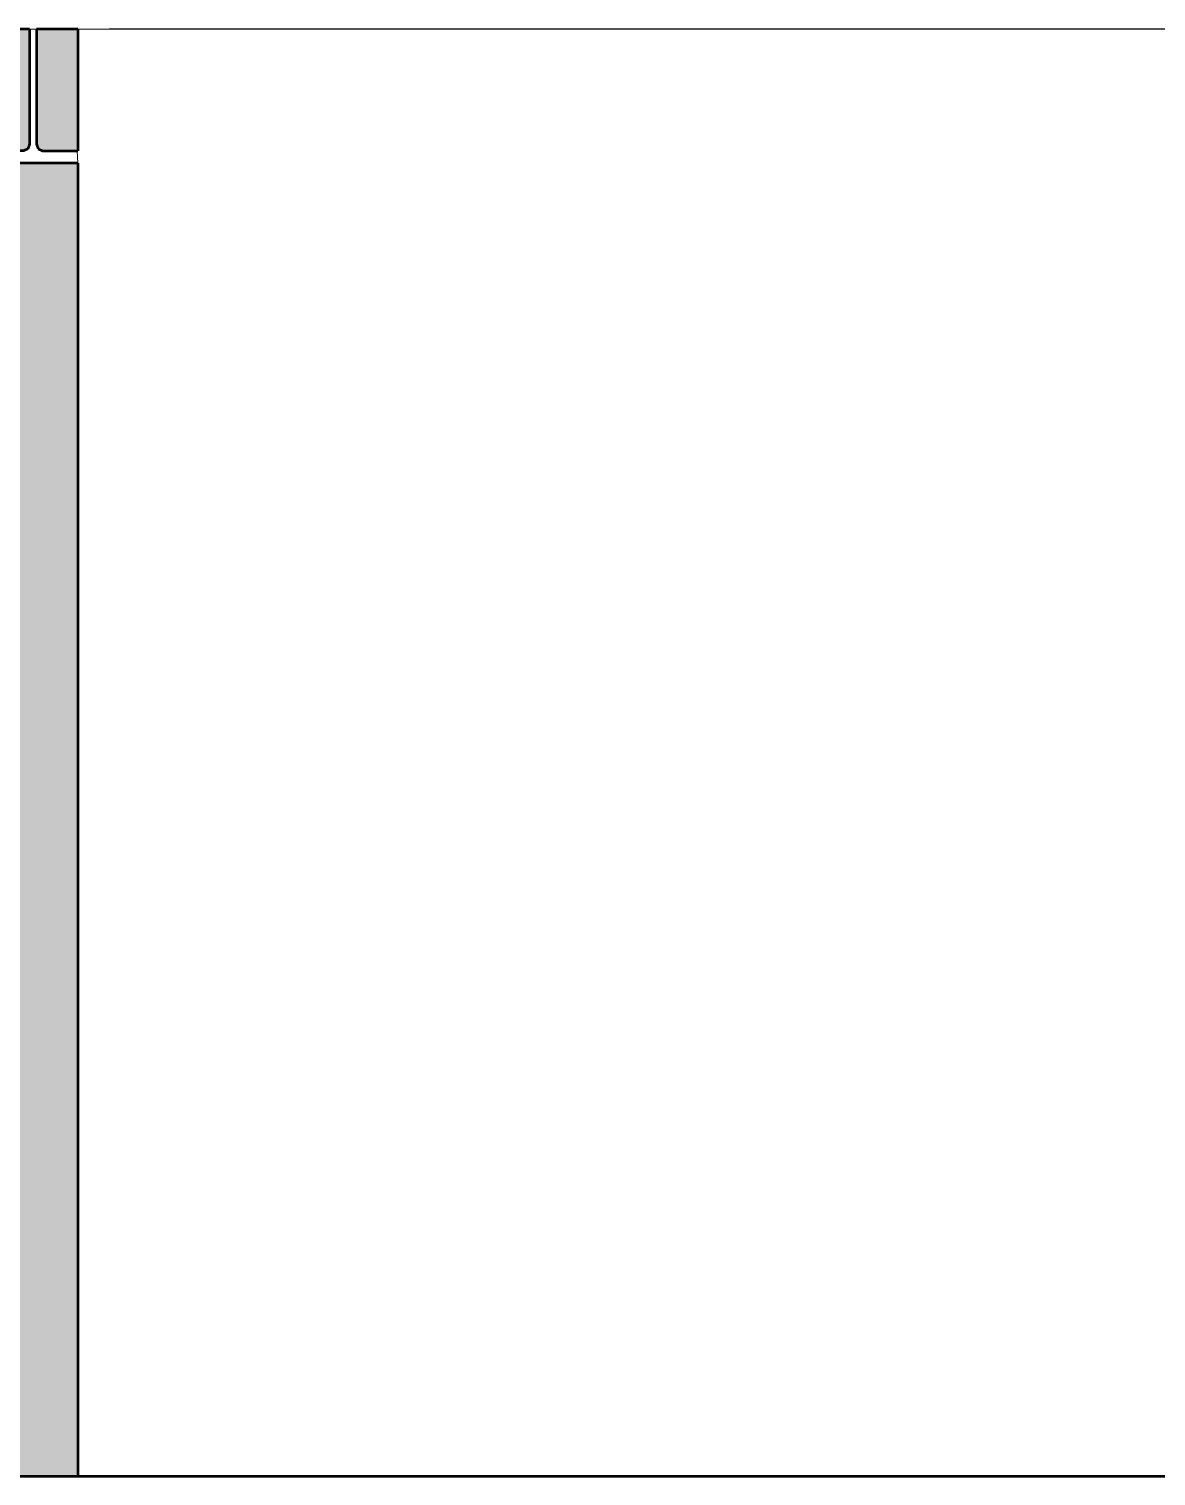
# Model space of a CAD drawing. Header units: millimetres. Extents: x -46169 to 237885, y -84465 to 18123.
# Drawn here: x 227815 to 229686, y -84333 to -81932 of the extents above; entities that cross this region are included whole.
import ezdxf

# ---------------------------------------------------------------- set-up
doc = ezdxf.new("R2010")
doc.units = ezdxf.units.MM
doc.header["$MEASUREMENT"] = 0
doc.linetypes.add('Wipeout_Contour', pattern=[1000, 0, -1000])
for name, color, linetype, lineweight in [('0_Pen_No__85', 8, 'Continuous', 20), ('New_A-25-M_Wall_Int_Pen_No__87', 8, 'Continuous', 20), ('New_A-35-M_FFE_Sanitary_Pen_No__87', 8, 'Continuous', 20)]:
    doc.layers.add(name, color=color, linetype=linetype, lineweight=lineweight)
for name, color, linetype in [('New_A-20-M_Floor_Slab', 7, 'Continuous'), ('New_A-25-M_Wall_Int', 7, 'Continuous'), ('New_A-35-M_FFE_Sanitary', 7, 'Continuous')]:
    doc.layers.add(name, color=color, linetype=linetype)
for name, color, linetype, lineweight, true_color in [('New_A-20-M_Floor_Slab_Pen_No__29', 7, 'Continuous', 50, 0x2a2a2a), ('New_A-25-M_Wall_Int_Pen_No__107', 7, 'Continuous', 15, 0xa6a6a6), ('New_A-25-M_Wall_Int_Pen_No__27', 7, 'Continuous', 50, 0x2a2a2a)]:
    doc.layers.add(name, color=color, linetype=linetype, lineweight=lineweight, true_color=true_color)

# ---------------------------------------------------------------- blocks, each defined once
blk = doc.blocks.new('Section Elem_322_4', base_point=(208268.8, -84332.6))
at = {"color": 254, "linetype": 'Wipeout_Contour', "lineweight": 0, "ltscale": 976856.755084}
blk.add_wipeout([(229870.6, -84332.6), (229870.6, -81932.6), (229382.1, -81932.6), (229382.1, -84332.6)], dxfattribs=at).dxf.layer = 'New_A-25-M_Wall_Int'
at = {"color": 254, "linetype": 'Wipeout_Contour', "lineweight": 0, "ltscale": 975018.466372}
blk.add_wipeout([(228893, -84332.6), (229382.1, -84332.6), (229382.1, -81932.6), (228893, -81932.6)], dxfattribs=at).dxf.layer = 'New_A-25-M_Wall_Int'
at = {"layer": 'New_A-25-M_Wall_Int_Pen_No__87', "linetype": 'Continuous'}
blk.add_line((229382.1, -81932.6), (229870.6, -81932.6), dxfattribs=at)
at = {"color": 254, "linetype": 'Wipeout_Contour', "lineweight": 0, "ltscale": 973179.22809}
blk.add_wipeout([(228893, -84332.6), (228893, -81932.6), (228403.7, -81932.6), (228403.7, -84332.6)], dxfattribs=at).dxf.layer = 'New_A-25-M_Wall_Int'
at = {"layer": 'New_A-25-M_Wall_Int_Pen_No__87', "linetype": 'Continuous'}
blk.add_line((228893, -81932.6), (229382.1, -81932.6), dxfattribs=at)
at = {"color": 254, "linetype": 'Wipeout_Contour', "lineweight": 0, "ltscale": 971339.808742}
blk.add_wipeout([(228403.7, -84332.6), (228403.7, -81932.6), (227914.2, -81932.6), (227914.2, -84332.6)], dxfattribs=at).dxf.layer = 'New_A-25-M_Wall_Int'
at = {"layer": 'New_A-25-M_Wall_Int_Pen_No__87', "linetype": 'Continuous'}
blk.add_line((228403.7, -81932.6), (228893, -81932.6), dxfattribs=at)
at = {"color": 254, "linetype": 'Wipeout_Contour', "lineweight": 0, "ltscale": 1697131.206632115}
blk.add_wipeout([(227895.5, -82134.2), (227896.8, -82155), (227896.8, -84332.6), (227914.2, -84332.6), (227914.2, -81932.6), (227896.8, -81932.6), (227896.8, -82134.2)], dxfattribs=at).dxf.layer = 'New_A-25-M_Wall_Int'
at = {"layer": 'New_A-25-M_Wall_Int_Pen_No__87', "linetype": 'Continuous'}
for p, q in [((227896.8, -81932.6), (227914.2, -81932.6)), ((227914.2, -81932.6), (228403.7, -81932.6))]:
    blk.add_line(p, q, dxfattribs=at)
blk = doc.blocks.new('Section Elem_323_4', base_point=(208268.8, -84332.6))
at = {"color": 254, "linetype": 'Wipeout_Contour', "lineweight": 0, "ltscale": 1211895.169843375}
blk.add_wipeout([(227735, -84332.6), (227756.8, -84332.6), (227756.8, -82155), (227742.5, -81932.6), (227735, -81932.6)], dxfattribs=at).dxf.layer = 'New_A-25-M_Wall_Int'
at = {"layer": 'New_A-25-M_Wall_Int_Pen_No__87', "linetype": 'Continuous'}
blk.add_line((227735, -84332.6), (227756.8, -84332.6), dxfattribs=at)
at = {"color": 254, "linetype": 'Wipeout_Contour', "lineweight": 0, "ltscale": 3632168.280328483}
blk.add_wipeout([(227743.8, -81932.6), (227742.5, -81932.6), (227756.8, -82155), (227896.8, -82155), (227895.5, -82134.2), (227838.2, -82134.2), (227831, -82131), (227828, -82123.3), (227828, -81932.6), (227816.6, -81932.6), (227816.6, -81958), (227816.5, -82123.4), (227813.5, -82131), (227806.3, -82134.2), (227756.8, -82134.2)], dxfattribs=at).dxf.layer = 'New_A-25-M_Wall_Int'
at = {"layer": 'New_A-25-M_Wall_Int_Pen_No__107', "linetype": 'Continuous', "lineweight": 0, "true_color": 0xd2d2d2}
blk.add_hatch(color=254, dxfattribs=at).paths.add_polyline_path([(227756.8, -82155), (227756.8, -84332.6), (227896.8, -84332.6), (227896.8, -82155)])
at = {"layer": 'New_A-25-M_Wall_Int_Pen_No__27', "linetype": 'Continuous'}
for p, q in [((227896.8, -81932.6), (227896.8, -82134.2)), ((227756.8, -82155), (227756.8, -84332.6)), ((227896.8, -82155), (227756.8, -82155)), ((227896.8, -82155), (227896.8, -84332.6))]:
    blk.add_line(p, q, dxfattribs=at)
at = {"layer": 'New_A-25-M_Wall_Int_Pen_No__27', "linetype": 'Continuous', "flags": 128}
blk.add_lwpolyline([(227831, -82131), (227838.2, -82134.2), (227896.8, -82134.2)], dxfattribs=at)
at = {"layer": 'New_A-25-M_Wall_Int_Pen_No__87', "linetype": 'Continuous'}
blk.add_line((227895.5, -82134.2), (227896.8, -82155), dxfattribs=at)
at = {"color": 254, "linetype": 'Wipeout_Contour', "lineweight": 0, "ltscale": 726192.514253}
blk.add_wipeout([(227743.8, -81932.6), (227756.8, -82134.2), (227756.8, -81932.6)], dxfattribs=at).dxf.layer = 'New_A-25-M_Wall_Int'
at = {"color": 254, "linetype": 'Wipeout_Contour', "lineweight": 0, "ltscale": 968480.346574}
blk.add_wipeout([(227816.5, -81932.6), (227816.5, -82123.4), (227816.6, -81958), (227816.6, -81932.6)], dxfattribs=at).dxf.layer = 'New_A-25-M_Wall_Int'
at = {"layer": 'New_A-25-M_Wall_Int_Pen_No__107', "linetype": 'Continuous', "lineweight": 0, "true_color": 0xd2d2d2}
for points in [[(227756.8, -81932.6), (227756.8, -82134.2), (227806.3, -82134.2), (227813.5, -82131), (227816.5, -82123.4), (227816.5, -81932.6)], [(227828, -82123.3), (227831, -82131), (227838.2, -82134.2), (227896.8, -82134.2), (227896.8, -81932.6), (227828, -81932.6)]]:
    blk.add_hatch(color=254, dxfattribs=at).paths.add_polyline_path(points)
at = {"layer": 'New_A-25-M_Wall_Int_Pen_No__27', "linetype": 'Continuous'}
for p, q in [((227756.8, -81932.6), (227756.8, -82134.2)), ((227816.5, -81932.6), (227756.8, -81932.6)), ((227896.8, -81932.6), (227828, -81932.6))]:
    blk.add_line(p, q, dxfattribs=at)
at = {"layer": 'New_A-25-M_Wall_Int_Pen_No__27', "linetype": 'Continuous', "flags": 128}
for points in [[(227816.5, -81932.6), (227816.5, -82123.4), (227813.5, -82131)], [(227828, -81932.6), (227828, -82123.3), (227831, -82131)], [(227813.5, -82131), (227806.3, -82134.2), (227756.8, -82134.2)]]:
    blk.add_lwpolyline(points, dxfattribs=at)
at = {"layer": 'New_A-25-M_Wall_Int_Pen_No__87', "linetype": 'Continuous'}
for p, q in [((227735, -81932.6), (227742.5, -81932.6)), ((227735, -84332.6), (227735, -81932.6)), ((227742.5, -81932.6), (227756.8, -82155)), ((227743.8, -81932.6), (227742.5, -81932.6)), ((227743.8, -81932.6), (227756.8, -81932.6)), ((227756.8, -82134.2), (227743.8, -81932.6)), ((227816.6, -81932.6), (227816.5, -81932.6)), ((227816.6, -81932.6), (227816.5, -82123.4)), ((227828, -81932.6), (227816.6, -81932.6))]:
    blk.add_line(p, q, dxfattribs=at)
blk = doc.blocks.new('Section Elem_331_4', base_point=(208268.8, -84332.6))
at = {"color": 254, "linetype": 'Wipeout_Contour', "lineweight": 0, "ltscale": 1219420.959580613}
blk.add_wipeout([(229423.3, -81932.6), (229870.6, -81932.6), (229915.8, -81932.6), (229915.8, -81932.2), (229423.3, -81932.2)], dxfattribs=at).dxf.layer = 'New_A-35-M_FFE_Sanitary'
at = {"color": 254, "linetype": 'Wipeout_Contour', "lineweight": 0, "ltscale": 973529.34268}
blk.add_wipeout([(228930.4, -81932.2), (228930.4, -81932.6), (229423.3, -81932.6), (229423.3, -81932.2)], dxfattribs=at).dxf.layer = 'New_A-35-M_FFE_Sanitary'
at = {"layer": 'New_A-35-M_FFE_Sanitary_Pen_No__87', "linetype": 'Continuous'}
blk.add_line((229423.3, -81932.2), (229915.8, -81932.2), dxfattribs=at)
at = {"color": 254, "linetype": 'Wipeout_Contour', "lineweight": 0, "ltscale": 1214787.171568794}
blk.add_wipeout([(228437.1, -81932.2), (228437.1, -81932.6), (228893, -81932.6), (228930.4, -81932.6), (228930.4, -81932.2)], dxfattribs=at).dxf.layer = 'New_A-35-M_FFE_Sanitary'
at = {"layer": 'New_A-35-M_FFE_Sanitary_Pen_No__87', "linetype": 'Continuous'}
blk.add_line((228930.4, -81932.2), (229423.3, -81932.2), dxfattribs=at)
at = {"color": 254, "linetype": 'Wipeout_Contour', "lineweight": 0, "ltscale": 1212479.551975852}
blk.add_wipeout([(227949.3, -81932.6), (228403.7, -81932.6), (228437.1, -81932.6), (228437.1, -81932.2), (227949.3, -81932.2)], dxfattribs=at).dxf.layer = 'New_A-35-M_FFE_Sanitary'
at = {"layer": 'New_A-35-M_FFE_Sanitary_Pen_No__87', "linetype": 'Continuous'}
blk.add_line((228437.1, -81932.2), (228930.4, -81932.2), dxfattribs=at)
at = {"color": 254, "linetype": 'Wipeout_Contour', "lineweight": 0, "ltscale": 968905.585239}
blk.add_wipeout([(227949.3, -81932.2), (227948.5, -81932.2), (227948.5, -81932.6), (227949.3, -81932.6)], dxfattribs=at).dxf.layer = 'New_A-35-M_FFE_Sanitary'
at = {"layer": 'New_A-35-M_FFE_Sanitary_Pen_No__87', "linetype": 'Continuous'}
for p, q in [((227949.3, -81932.2), (227948.5, -81932.2)), ((227948.5, -81932.2), (227948.5, -81932.6)), ((227949.3, -81932.6), (227949.3, -81932.2)), ((227949.3, -81932.2), (228437.1, -81932.2))]:
    blk.add_line(p, q, dxfattribs=at)
blk = doc.blocks.new('Section Elem_429_4', base_point=(208268.8, -84332.6))
at = {"layer": 'New_A-20-M_Floor_Slab_Pen_No__29', "linetype": 'Continuous'}
for p, q in [((227756.8, -84332.6), (227896.8, -84332.6)), ((227896.8, -84332.6), (231543.1, -84332.6))]:
    blk.add_line(p, q, dxfattribs=at)
blk = doc.blocks.new('I-07 Lecture Theatre Elevation_STORY_MARKER', base_point=(208268.8, -84332.6))
at = {"layer": '0_Pen_No__85', "linetype": 'Continuous'}
blk.add_line((221407.2, -84332.6), (234222.6, -84332.6), dxfattribs=at)

msp = doc.modelspace()

# ---------------------------------------------------------------- block references
at = {"layer": 'New_A-25-M_Wall_Int'}
msp.add_blockref('Section Elem_322_4', (208268.8, -84332.6), dxfattribs=at)

# ---------------------------------------------------------------- next in the draw order: block references
msp.add_blockref('Section Elem_323_4', (208268.8, -84332.6), dxfattribs=at)
at = {"layer": 'New_A-35-M_FFE_Sanitary'}
msp.add_blockref('Section Elem_331_4', (208268.8, -84332.6), dxfattribs=at)

# ---------------------------------------------------------------- next in the draw order: block references
at = {"linetype": 'Continuous', "lineweight": 0}
msp.add_blockref('I-07 Lecture Theatre Elevation_STORY_MARKER', (208268.8, -84332.6), dxfattribs=at)
at = {"layer": 'New_A-20-M_Floor_Slab'}
msp.add_blockref('Section Elem_429_4', (208268.8, -84332.6), dxfattribs=at)

doc.saveas('drawing.dxf')
